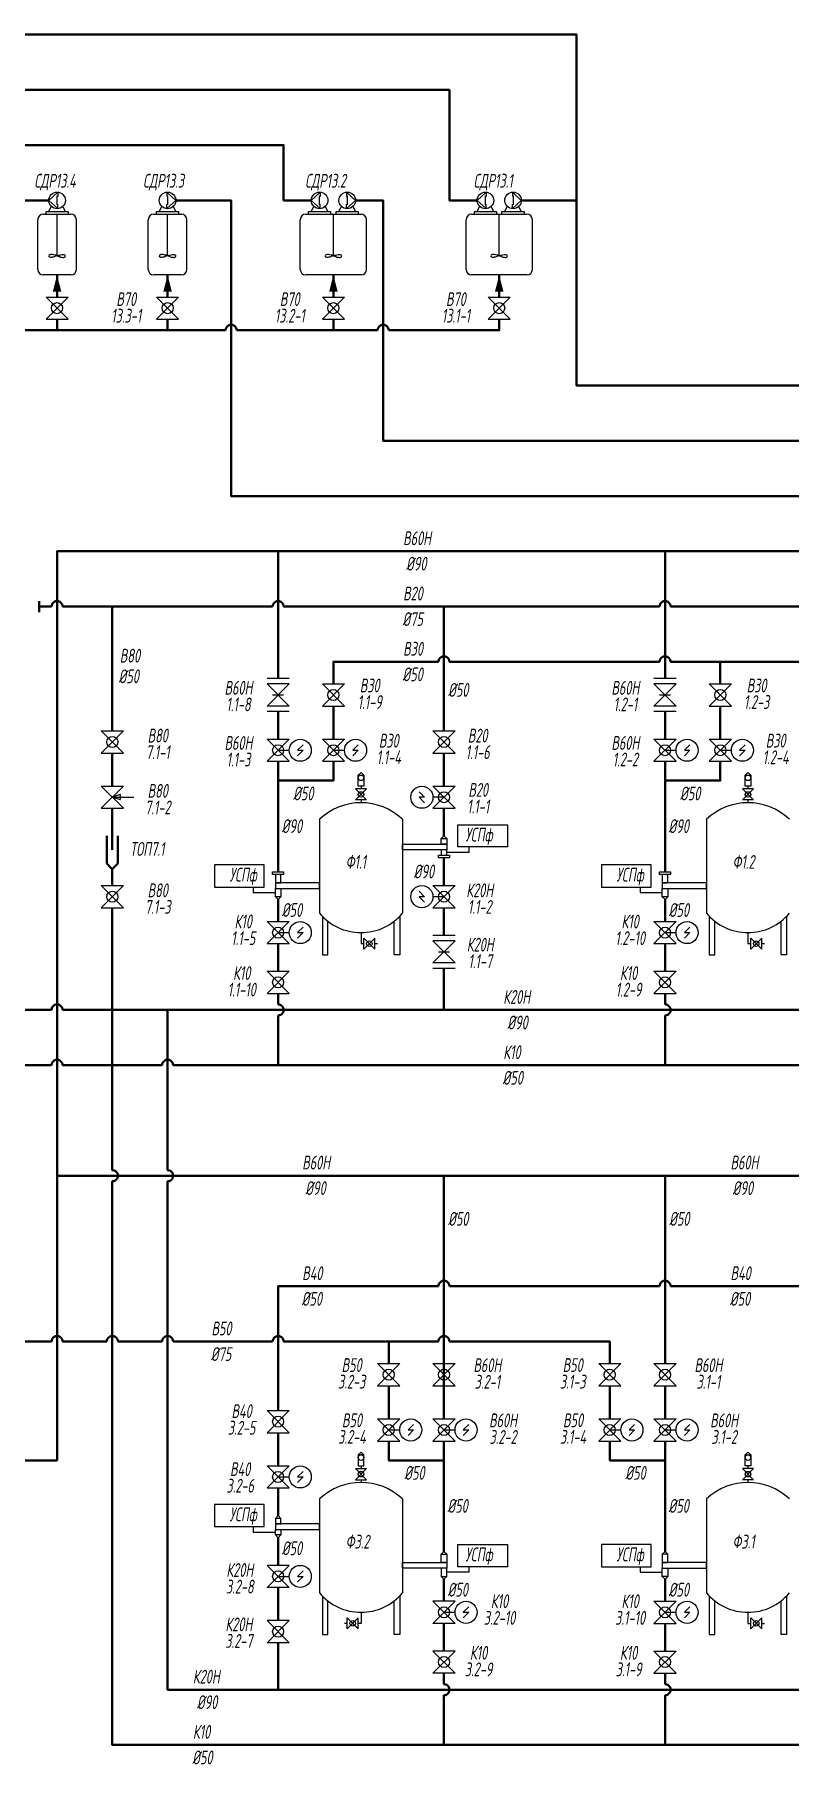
# Model space of a CAD drawing. Header units: millimetres. Extents: x 224086 to 278184, y -897 to 38307.
# Drawn here: x 245903 to 259559, y 6644 to 37946 of the extents above; entities that cross this region are included whole.
import ezdxf

# ---------------------------------------------------------------- set-up
doc = ezdxf.new("R2010")
doc.units = ezdxf.units.MM
doc.layers.add('1', color=7, linetype='Continuous')
doc.layers.add('В80', color=1, linetype='Continuous')
for name, color, linetype, lineweight, true_color in [('В20', 7, 'Continuous', 40, 0x0a7800), ('К10', 7, 'Continuous', 40, 0xffbe00), ('Р2', 7, 'Continuous', 40, 0x991b1e), ('Р3', 7, 'Continuous', 40, 0xd19cc7)]:
    doc.layers.add(name, color=color, linetype=linetype, lineweight=lineweight, true_color=true_color)
for name, color, linetype, lineweight in [('В30', 136, 'Continuous', 40), ('В40', 142, 'Continuous', 40), ('В50', 180, 'Continuous', 40), ('В60Н', 140, 'Continuous', 40), ('В70', 120, 'Continuous', 40), ('К20Н', 33, 'Continuous', 40), ('Р1', 202, 'Continuous', 40), ('Р4', 210, 'Continuous', 40)]:
    doc.layers.add(name, color=color, linetype=linetype, lineweight=lineweight)
doc.layers.add('Надписи', color=7, linetype='Continuous', true_color=0x93278f)
doc.styles.add('Eskd знаки', font='eskd.shx', dxfattribs={"width": 0.8, "oblique": 10})

msp = doc.modelspace()

# ---------------------------------------------------------------- linework, layer by layer
at = {"ltscale": 10}
for p, q in [((246159, 34946), (246320, 35096)), ((246320, 35096), (246320, 35015)), ((248459, 34946), (248298, 35096)), ((248298, 35096), (248298, 35015)), ((250909, 34946), (251070, 35096)), ((251070, 35096), (251070, 35015)), ((251709, 34946), (251548, 35096)), ((251548, 35096), (251548, 35015)), ((253909, 34946), (254070, 35096)), ((254070, 35096), (254070, 35015)), ((254709, 34946), (254548, 35096)), ((254548, 35096), (254548, 35015)), ((246159, 34946), (246320, 34797)), ((246309, 34865), (246309, 35027)), ((246320, 34797), (246320, 34877)), ((248459, 34946), (248298, 34797)), ((248298, 34797), (248298, 34878)), ((248309, 35027), (248309, 34865)), ((250909, 34946), (251070, 34797)), ((251059, 34865), (251059, 35027)), ((251070, 34797), (251070, 34877)), ((251709, 34946), (251548, 34797)), ((251548, 34797), (251548, 34878)), ((251559, 35027), (251559, 34865)), ((253909, 34946), (254070, 34797)), ((254059, 34865), (254059, 35027)), ((254070, 34797), (254070, 34877)), ((254709, 34946), (254548, 34797)), ((254548, 34797), (254548, 34878)), ((254559, 35027), (254559, 34865))]:
    msp.add_line(p, q, dxfattribs=at)
for p, q in [((246109, 34696), (246109, 34746)), ((246109, 34746), (246509, 34746)), ((246159, 34746), (246209, 34846)), ((246459, 34746), (246409, 34846)), ((246509, 34746), (246509, 34696)), ((248109, 34696), (248109, 34746)), ((248109, 34746), (248509, 34746)), ((248159, 34746), (248209, 34846)), ((248459, 34746), (248409, 34846)), ((248509, 34746), (248509, 34696)), ((250859, 34696), (250859, 34746)), ((250859, 34746), (251259, 34746)), ((250909, 34746), (250959, 34846)), ((251209, 34746), (251159, 34846)), ((251259, 34746), (251259, 34696)), ((251359, 34696), (251359, 34746)), ((251359, 34746), (251759, 34746)), ((251409, 34746), (251459, 34846)), ((251709, 34746), (251659, 34846)), ((251759, 34746), (251759, 34696)), ((253859, 34696), (253859, 34746)), ((253859, 34746), (254259, 34746)), ((253909, 34746), (253959, 34846)), ((254209, 34746), (254159, 34846)), ((254259, 34746), (254259, 34696)), ((254359, 34696), (254359, 34746)), ((254359, 34746), (254759, 34746)), ((254409, 34746), (254459, 34846)), ((254709, 34746), (254659, 34846)), ((254759, 34746), (254759, 34696)), ((245959, 33696), (245959, 34596)), ((246059, 34696), (246559, 34696)), ((246309, 33946), (246309, 34696)), ((246659, 33696), (246659, 34596)), ((247959, 33696), (247959, 34596)), ((248059, 34696), (248559, 34696)), ((248309, 33946), (248309, 34696)), ((248659, 33696), (248659, 34596)), ((250709, 33696), (250709, 34596)), ((250809, 34696), (251809, 34696)), ((251309, 33946), (251309, 34696)), ((251909, 33696), (251909, 34596)), ((253709, 33696), (253709, 34596)), ((253809, 34696), (254809, 34696)), ((254309, 33946), (254309, 34696)), ((254909, 33696), (254909, 34596)), ((246559, 33596), (246059, 33596)), ((248559, 33596), (248059, 33596)), ((251809, 33596), (250809, 33596)), ((254809, 33596), (253809, 33596)), ((246109, 33196), (246509, 33196)), ((246509, 33196), (246109, 32796)), ((246109, 33196), (246509, 32796)), ((248109, 33196), (248509, 33196)), ((248509, 33196), (248109, 32796)), ((248109, 33196), (248509, 32796)), ((251109, 33196), (251509, 33196)), ((251509, 33196), (251109, 32796)), ((251109, 33196), (251509, 32796)), ((254109, 33196), (254509, 33196)), ((254509, 33196), (254109, 32796)), ((254109, 33196), (254509, 32796)), ((246109, 32796), (246509, 32796)), ((248109, 32796), (248509, 32796)), ((251109, 32796), (251509, 32796)), ((254109, 32796), (254509, 32796)), ((250509, 26296), (250109, 26296)), ((257509, 26296), (257109, 26296)), ((250509, 26196), (250109, 26196)), ((250109, 26196), (250509, 25796)), ((250509, 26196), (250109, 25796)), ((250209, 25996), (250409, 25996)), ((251109, 26196), (251509, 26196)), ((251509, 26196), (251109, 25796)), ((251109, 26196), (251509, 25796)), ((257509, 26196), (257109, 26196)), ((257109, 26196), (257509, 25796)), ((257509, 26196), (257109, 25796)), ((257209, 25996), (257409, 25996)), ((258109, 26196), (258509, 26196)), ((258509, 26196), (258109, 25796)), ((258109, 26196), (258509, 25796)), ((250509, 25796), (250109, 25796)), ((250509, 25696), (250109, 25696)), ((251109, 25796), (251509, 25796)), ((257509, 25796), (257109, 25796)), ((257509, 25696), (257109, 25696)), ((258109, 25796), (258509, 25796)), ((247109, 25346), (247509, 25346)), ((247509, 25346), (247109, 24946)), ((247109, 25346), (247509, 24946)), ((250109, 25196), (250509, 25196)), ((250509, 25196), (250109, 24796)), ((250109, 25196), (250509, 24796)), ((250759, 25096), (250659, 24996)), ((251109, 25196), (251509, 25196)), ((251509, 25196), (251109, 24796)), ((251109, 25196), (251509, 24796)), ((251759, 25096), (251659, 24996)), ((253109, 25346), (253509, 25346)), ((253509, 25346), (253109, 24946)), ((253109, 25346), (253509, 24946)), ((257109, 25196), (257509, 25196)), ((257509, 25196), (257109, 24796)), ((257109, 25196), (257509, 24796)), ((257759, 25096), (257659, 24996)), ((258109, 25196), (258509, 25196)), ((258509, 25196), (258109, 24796)), ((258109, 25196), (258509, 24796)), ((258759, 25096), (258659, 24996)), ((247109, 24946), (247509, 24946)), ((250109, 24796), (250509, 24796)), ((250309, 24996), (250509, 24996)), ((250659, 24996), (250759, 24996)), ((250759, 24996), (250659, 24896)), ((251109, 24796), (251509, 24796)), ((251309, 24996), (251509, 24996)), ((251659, 24996), (251759, 24996)), ((251759, 24996), (251659, 24896)), ((253109, 24946), (253509, 24946)), ((257109, 24796), (257509, 24796)), ((257309, 24996), (257509, 24996)), ((257659, 24996), (257759, 24996)), ((257759, 24996), (257659, 24896)), ((258109, 24796), (258509, 24796)), ((258309, 24996), (258509, 24996)), ((258659, 24996), (258759, 24996)), ((258759, 24996), (258659, 24896)), ((251759, 24546), (251809, 24596)), ((251809, 24596), (251859, 24546)), ((258759, 24546), (258809, 24596)), ((258809, 24596), (258859, 24546)), ((247109, 24346), (247509, 24346)), ((247509, 24346), (247109, 23946)), ((247109, 24346), (247509, 23946)), ((247449, 24196), (247309, 24146)), ((247309, 24146), (247449, 24106)), ((247309, 24146), (247701, 24146)), ((247449, 24196), (247449, 24106)), ((251909, 24296), (251709, 24296)), ((251709, 24296), (251909, 24096)), ((251909, 24296), (251709, 24096)), ((251809, 24346), (251809, 24296)), ((252859, 24246), (252959, 24146)), ((252959, 24146), (252859, 24146)), ((252859, 24146), (252959, 24046)), ((253109, 24346), (253509, 24346)), ((253509, 24346), (253109, 23946)), ((253109, 24346), (253509, 23946)), ((253309, 24146), (253109, 24146)), ((258909, 24296), (258709, 24296)), ((258709, 24296), (258909, 24096)), ((258909, 24296), (258709, 24096)), ((258809, 24346), (258809, 24296)), ((247109, 23946), (247509, 23946)), ((251909, 24096), (251709, 24096)), ((251809, 24096), (251809, 24046)), ((253109, 23946), (253509, 23946)), ((258909, 24096), (258709, 24096)), ((258809, 24096), (258809, 24046)), ((253309, 23446), (253259, 23396)), ((253359, 23396), (253309, 23446)), ((253759, 23246), (253759, 23146)), ((253759, 23146), (253359, 23146)), ((247109, 22546), (247509, 22546)), ((247509, 22546), (247109, 22146)), ((247109, 22546), (247509, 22146)), ((253109, 22546), (253509, 22546)), ((253509, 22546), (253109, 22146)), ((253109, 22546), (253509, 22146)), ((249859, 22521), (249859, 22421)), ((249859, 22421), (250259, 22421)), ((250309, 22296), (250259, 22346)), ((250359, 22346), (250309, 22296)), ((252859, 22446), (252959, 22346)), ((252959, 22346), (252859, 22346)), ((252859, 22346), (252959, 22246)), ((253309, 22346), (253109, 22346)), ((256859, 22521), (256859, 22421)), ((256859, 22421), (257259, 22421)), ((257309, 22296), (257259, 22346)), ((257359, 22346), (257309, 22296)), ((247109, 22146), (247509, 22146)), ((253109, 22146), (253509, 22146)), ((250109, 21896), (250509, 21896)), ((250509, 21896), (250109, 21496)), ((250109, 21896), (250509, 21496)), ((250309, 21696), (250509, 21696)), ((250759, 21796), (250659, 21696)), ((250659, 21696), (250759, 21696)), ((250759, 21696), (250659, 21596)), ((251809, 21696), (251809, 21496)), ((253509, 21646), (253109, 21646)), ((257109, 21896), (257509, 21896)), ((257509, 21896), (257109, 21496)), ((257109, 21896), (257509, 21496)), ((257309, 21696), (257509, 21696)), ((257759, 21796), (257659, 21696)), ((257659, 21696), (257759, 21696)), ((257759, 21696), (257659, 21596)), ((258809, 21696), (258809, 21496)), ((250109, 21496), (250509, 21496)), ((251809, 21496), (251859, 21496)), ((251859, 21396), (251859, 21596)), ((252059, 21596), (251859, 21396)), ((252059, 21396), (251859, 21596)), ((252059, 21396), (252059, 21596)), ((252059, 21496), (252109, 21496)), ((253509, 21546), (253109, 21546)), ((253109, 21546), (253509, 21146)), ((253509, 21546), (253109, 21146)), ((253209, 21346), (253409, 21346)), ((257109, 21496), (257509, 21496)), ((258809, 21496), (258859, 21496)), ((258859, 21396), (258859, 21596)), ((259059, 21596), (258859, 21396)), ((259059, 21396), (258859, 21596)), ((259059, 21396), (259059, 21596)), ((259059, 21496), (259109, 21496)), ((250109, 20996), (250509, 20996)), ((250509, 20596), (250109, 20996)), ((250109, 20596), (250509, 20996)), ((253509, 21146), (253109, 21146)), ((253509, 21046), (253109, 21046)), ((257109, 20996), (257509, 20996)), ((257509, 20596), (257109, 20996)), ((257109, 20596), (257509, 20996)), ((250109, 20596), (250509, 20596)), ((257109, 20596), (257509, 20596)), ((252109, 13896), (252509, 13896)), ((252509, 13896), (252109, 13496)), ((252109, 13896), (252509, 13496)), ((253109, 13896), (253509, 13896)), ((253509, 13896), (253109, 13496)), ((253109, 13896), (253509, 13496)), ((256109, 13896), (256509, 13896)), ((256509, 13896), (256109, 13496)), ((256109, 13896), (256509, 13496)), ((257109, 13896), (257509, 13896)), ((257509, 13896), (257109, 13496)), ((257109, 13896), (257509, 13496)), ((252109, 13496), (252509, 13496)), ((253109, 13496), (253509, 13496)), ((256109, 13496), (256509, 13496)), ((257109, 13496), (257509, 13496)), ((250109, 13046), (250509, 13046)), ((250509, 13046), (250109, 12646)), ((250109, 13046), (250509, 12646)), ((252109, 12896), (252509, 12896)), ((252509, 12896), (252109, 12496)), ((252109, 12896), (252509, 12496)), ((253109, 12896), (253509, 12896)), ((253509, 12896), (253109, 12496)), ((253109, 12896), (253509, 12496)), ((256109, 12896), (256509, 12896)), ((256509, 12896), (256109, 12496)), ((256109, 12896), (256509, 12496)), ((257109, 12896), (257509, 12896)), ((257509, 12896), (257109, 12496)), ((257109, 12896), (257509, 12496)), ((250109, 12646), (250509, 12646)), ((252309, 12696), (252509, 12696)), ((252759, 12796), (252659, 12696)), ((252659, 12696), (252759, 12696)), ((252759, 12696), (252659, 12596)), ((253309, 12696), (253509, 12696)), ((253759, 12796), (253659, 12696)), ((253659, 12696), (253759, 12696)), ((253759, 12696), (253659, 12596)), ((256309, 12696), (256509, 12696)), ((256759, 12796), (256659, 12696)), ((256659, 12696), (256759, 12696)), ((256759, 12696), (256659, 12596)), ((257309, 12696), (257509, 12696)), ((257759, 12796), (257659, 12696)), ((257659, 12696), (257759, 12696)), ((257759, 12696), (257659, 12596)), ((251809, 12296), (251759, 12246)), ((251859, 12246), (251809, 12296)), ((252109, 12496), (252509, 12496)), ((253109, 12496), (253509, 12496)), ((256109, 12496), (256509, 12496)), ((257109, 12496), (257509, 12496)), ((258759, 12246), (258809, 12296)), ((258809, 12296), (258859, 12246)), ((250109, 12046), (250509, 12046)), ((250509, 12046), (250109, 11646)), ((250109, 12046), (250509, 11646)), ((250759, 11946), (250659, 11846)), ((251709, 11996), (251909, 11996)), ((251909, 11996), (251709, 11796)), ((251709, 11996), (251909, 11796)), ((251809, 12046), (251809, 11996)), ((258909, 11996), (258709, 11996)), ((258709, 11996), (258909, 11796)), ((258909, 11996), (258709, 11796)), ((258809, 12046), (258809, 11996)), ((250109, 11646), (250509, 11646)), ((250309, 11846), (250509, 11846)), ((250659, 11846), (250759, 11846)), ((250759, 11846), (250659, 11746)), ((251709, 11796), (251909, 11796)), ((251809, 11796), (251809, 11746)), ((258909, 11796), (258709, 11796)), ((258809, 11796), (258809, 11746)), ((250259, 11096), (250309, 11146)), ((250309, 11146), (250359, 11096)), ((249859, 10946), (249859, 10846)), ((249859, 10846), (250259, 10846)), ((250259, 10796), (250309, 10746)), ((250309, 10746), (250359, 10796)), ((253259, 10446), (253309, 10496)), ((253309, 10496), (253359, 10446)), ((257309, 10496), (257259, 10446)), ((257359, 10446), (257309, 10496)), ((250509, 10246), (250109, 10246)), ((250109, 10246), (250509, 9846)), ((250509, 10246), (250109, 9846)), ((250309, 10046), (250509, 10046)), ((250759, 10146), (250659, 10046)), ((250659, 10046), (250759, 10046)), ((250759, 10046), (250659, 9946)), ((253259, 10046), (253309, 9996)), ((253309, 9996), (253359, 10046)), ((253759, 10121), (253359, 10121)), ((253759, 10221), (253759, 10121)), ((256859, 10221), (256859, 10121)), ((256859, 10121), (257259, 10121)), ((257309, 9996), (257259, 10046)), ((257359, 10046), (257309, 9996)), ((250509, 9846), (250109, 9846)), ((251809, 9396), (251809, 9196)), ((253509, 9596), (253109, 9596)), ((253109, 9596), (253509, 9196)), ((253509, 9596), (253109, 9196)), ((253309, 9396), (253509, 9396)), ((253759, 9496), (253659, 9396)), ((253659, 9396), (253759, 9396)), ((253759, 9396), (253659, 9296)), ((257109, 9596), (257509, 9596)), ((257509, 9596), (257109, 9196)), ((257109, 9596), (257509, 9196)), ((257309, 9396), (257509, 9396)), ((257759, 9496), (257659, 9396)), ((257659, 9396), (257759, 9396)), ((257759, 9396), (257659, 9296)), ((258809, 9396), (258809, 9196)), ((250509, 9246), (250109, 9246)), ((250109, 8846), (250509, 9246)), ((250509, 8846), (250109, 9246)), ((251559, 9196), (251509, 9196)), ((251559, 9096), (251559, 9296)), ((251559, 9296), (251759, 9096)), ((251559, 9096), (251759, 9296)), ((251759, 9096), (251759, 9296)), ((251809, 9196), (251759, 9196)), ((253509, 9196), (253109, 9196)), ((257109, 9196), (257509, 9196)), ((258809, 9196), (258859, 9196)), ((258859, 9096), (258859, 9296)), ((259059, 9296), (258859, 9096)), ((259059, 9096), (258859, 9296)), ((259059, 9096), (259059, 9296)), ((259059, 9196), (259109, 9196)), ((250509, 8846), (250109, 8846)), ((253509, 8696), (253109, 8696)), ((253109, 8296), (253509, 8696)), ((253509, 8296), (253109, 8696)), ((257109, 8696), (257509, 8696)), ((257509, 8296), (257109, 8696)), ((257109, 8296), (257509, 8696)), ((253509, 8296), (253109, 8296)), ((257109, 8296), (257509, 8296))]:
    msp.add_line(p, q)
for points in [[(251759, 24546), (251859, 24546), (251859, 24346), (251759, 24346)], [(258759, 24546), (258859, 24546), (258859, 24346), (258759, 24346)], [(254459, 23246), (253559, 23246), (253559, 23646), (254459, 23646)], [(249159, 22521), (250059, 22521), (250059, 22921), (249159, 22921)], [(256159, 22521), (257059, 22521), (257059, 22921), (256159, 22921)], [(251859, 12246), (251759, 12246), (251759, 12046), (251859, 12046)], [(258759, 12246), (258859, 12246), (258859, 12046), (258759, 12046)], [(249159, 10946), (250059, 10946), (250059, 11346), (249159, 11346)], [(254459, 10221), (253559, 10221), (253559, 10621), (254459, 10621)], [(256159, 10221), (257059, 10221), (257059, 10621), (256159, 10621)]]:
    msp.add_lwpolyline(points, close=True)
for centre, radius in [((246309, 34946), 150), ((248309, 34946), 150), ((251059, 34946), 150), ((251559, 34946), 150), ((254059, 34946), 150), ((254559, 34946), 150), ((246309, 32996), 100), ((248309, 32996), 100), ((251309, 32996), 100), ((254309, 32996), 100), ((251309, 25996), 100), ((258309, 25996), 100), ((247309, 25146), 100), ((250309, 24996), 100), ((250709, 24996), 200), ((251309, 24996), 100), ((251709, 24996), 200), ((253309, 25146), 100), ((257309, 24996), 100), ((257709, 24996), 200), ((258309, 24996), 100), ((258709, 24996), 200), ((251809, 24496), 50), ((258809, 24496), 50), ((251809, 24196), 50), ((252909, 24146), 200), ((253309, 24146), 100), ((258809, 24196), 50), ((252909, 22346), 200), ((247309, 22346), 100), ((253309, 22346), 100), ((250309, 21696), 100), ((250709, 21696), 200), ((257309, 21696), 100), ((257709, 21696), 200), ((251959, 21496), 50), ((258959, 21496), 50), ((250309, 20796), 100), ((257309, 20796), 100), ((252309, 13696), 100), ((253309, 13696), 100), ((256309, 13696), 100), ((257309, 13696), 100), ((250309, 12846), 100), ((252709, 12696), 200), ((253709, 12696), 200), ((256709, 12696), 200), ((257709, 12696), 200), ((252309, 12696), 100), ((253309, 12696), 100), ((256309, 12696), 100), ((257309, 12696), 100), ((251809, 12196), 50), ((258809, 12196), 50), ((250309, 11846), 100), ((250709, 11846), 200), ((251809, 11896), 50), ((258809, 11896), 50), ((250309, 10046), 100), ((250709, 10046), 200), ((253309, 9396), 100), ((253709, 9396), 200), ((257309, 9396), 100), ((257709, 9396), 200), ((250309, 9046), 100), ((251659, 9196), 50), ((258959, 9196), 50), ((253309, 8496), 100), ((257309, 8496), 100)]:
    msp.add_circle(centre, radius)
for centre, start, end in [((246059, 34596), 90, 180), ((246559, 34596), 0, 90), ((248059, 34596), 90, 180), ((248559, 34596), 0, 90), ((250809, 34596), 90, 180), ((251809, 34596), 0, 90), ((253809, 34596), 90, 180), ((254809, 34596), 0, 90), ((246059, 33696), 180, 270), ((246559, 33696), 270, 0), ((248059, 33696), 180, 270), ((248559, 33696), 270, 0), ((250809, 33696), 180, 270), ((251809, 33696), 270, 0), ((253809, 33696), 180, 270), ((254809, 33696), 270, 0)]:
    msp.add_arc(centre, 100, start, end)
at = {"ltscale": 50}
for centre, start, end in [((246179, 33941), 144.6538, 215.3462), ((246440, 33941), 324.6538, 35.3462), ((248179, 33941), 144.6538, 215.3462), ((248440, 33941), 324.6538, 35.3462), ((251179, 33941), 144.6538, 215.3462), ((251440, 33941), 324.6538, 35.3462), ((254179, 33941), 144.6538, 215.3462), ((254440, 33941), 324.6538, 35.3462)]:
    msp.add_arc(centre, 19, start, end, dxfattribs=at)
for points in [[(246309, 33946), (246220, 33966), (246165, 33955), (246163, 33952)], [(246309, 33946), (246220, 33916), (246165, 33927), (246163, 33930)], [(246309, 33946), (246398, 33966), (246453, 33955), (246455, 33952)], [(246309, 33946), (246398, 33916), (246453, 33927), (246455, 33930)], [(248309, 33946), (248220, 33966), (248165, 33955), (248163, 33952)], [(248309, 33946), (248220, 33916), (248165, 33927), (248163, 33930)], [(248309, 33946), (248398, 33966), (248453, 33955), (248455, 33952)], [(248309, 33946), (248398, 33916), (248453, 33927), (248455, 33930)], [(251309, 33946), (251220, 33966), (251165, 33955), (251163, 33952)], [(251309, 33946), (251220, 33916), (251165, 33927), (251163, 33930)], [(251309, 33946), (251398, 33966), (251453, 33955), (251455, 33952)], [(251309, 33946), (251398, 33916), (251453, 33927), (251455, 33930)], [(254309, 33946), (254220, 33966), (254165, 33955), (254163, 33952)], [(254309, 33946), (254220, 33916), (254165, 33927), (254163, 33930)], [(254309, 33946), (254398, 33966), (254453, 33955), (254455, 33952)], [(254309, 33946), (254398, 33916), (254453, 33927), (254455, 33930)]]:
    msp.add_spline(points, degree=3, dxfattribs=at)
at = {"layer": '1'}
for p, q in [((251059, 23748), (251059, 22046)), ((252559, 23748), (252559, 22046)), ((258059, 23748), (258059, 22046)), ((251109, 21996), (251109, 21296)), ((252509, 21992), (252509, 21296)), ((258109, 21996), (258109, 21296)), ((259509, 21992), (259509, 21296)), ((251209, 21296), (251209, 21896)), ((252409, 21296), (252409, 21896)), ((258209, 21296), (258209, 21896)), ((259409, 21296), (259409, 21896)), ((251109, 21296), (251209, 21296)), ((252509, 21296), (252409, 21296)), ((258109, 21296), (258209, 21296)), ((259509, 21296), (259409, 21296)), ((251059, 11448), (251059, 9746)), ((252559, 11448), (252559, 9746)), ((258059, 11448), (258059, 9746)), ((251109, 9692), (251109, 8996)), ((251209, 8996), (251209, 9596)), ((252409, 8996), (252409, 9596)), ((252509, 9696), (252509, 8996)), ((258109, 9696), (258109, 8996)), ((258209, 8996), (258209, 9596)), ((259409, 8996), (259409, 9596)), ((259509, 9692), (259509, 8996)), ((251109, 8996), (251209, 8996)), ((252509, 8996), (252409, 8996)), ((258109, 8996), (258209, 8996)), ((259509, 8996), (259409, 8996))]:
    msp.add_line(p, q, dxfattribs=at)
for points in [[(253359, 23196), (252559, 23196), (252559, 23296), (253359, 23296)], [(253359, 23296), (253259, 23296), (253259, 23396), (253359, 23396)], [(253359, 23196), (253259, 23196), (253259, 23096), (253359, 23096)], [(253209, 23096), (253409, 23096), (253409, 23046), (253209, 23046)], [(250409, 22746), (250209, 22746), (250209, 22796), (250409, 22796)], [(250259, 22596), (250359, 22596), (250359, 22746), (250259, 22746)], [(250259, 22496), (251059, 22496), (251059, 22596), (250259, 22596)], [(257409, 22746), (257209, 22746), (257209, 22796), (257409, 22796)], [(257259, 22596), (257359, 22596), (257359, 22746), (257259, 22746)], [(257259, 22496), (258059, 22496), (258059, 22596), (257259, 22596)], [(250259, 22496), (250359, 22496), (250359, 22346), (250259, 22346)], [(257259, 22496), (257359, 22496), (257359, 22346), (257259, 22346)], [(250259, 10996), (250359, 10996), (250359, 11096), (250259, 11096)], [(250259, 10896), (251059, 10896), (251059, 10996), (250259, 10996)], [(250259, 10896), (250359, 10896), (250359, 10796), (250259, 10796)], [(253359, 10296), (253259, 10296), (253259, 10446), (253359, 10446)], [(257259, 10296), (257359, 10296), (257359, 10446), (257259, 10446)], [(253359, 10196), (252559, 10196), (252559, 10296), (253359, 10296)], [(253359, 10196), (253259, 10196), (253259, 10046), (253359, 10046)], [(257259, 10196), (258059, 10196), (258059, 10296), (257259, 10296)], [(257259, 10196), (257359, 10196), (257359, 10046), (257259, 10046)]]:
    msp.add_lwpolyline(points, close=True, dxfattribs=at)
for centre, radius, start, end in [((251809, 22954), 1092, 46.6141, 133.3859), ((258809, 22954), 1092, 46.6141, 133.3859), ((251809, 22675), 979, 219.9662, 320.0338), ((258809, 22675), 979, 219.9662, 320.0338), ((251809, 10654), 1092, 46.6141, 133.3859), ((258809, 10654), 1092, 46.6141, 133.3859), ((251809, 10375), 979, 219.9662, 320.0338), ((258809, 10375), 979, 219.9662, 320.0338)]:
    msp.add_arc(centre, radius, start, end, dxfattribs=at)
at = {"layer": 'В20'}
for p, q in [((245985, 27696), (245985, 27496)), ((253309, 24346), (253309, 24946))]:
    msp.add_line(p, q, dxfattribs=at)
for points in [[(245985, 27596), (246209, 27596)], [(250209, 27596), (246409, 27596)], [(253309, 27596), (250409, 27596)], [(253309, 25346), (253309, 27596), (257209, 27596)], [(257409, 27596), (264209, 27596)], [(253309, 23446), (253309, 23946)]]:
    msp.add_lwpolyline(points, dxfattribs=at)
for centre in [(246309, 27596), (250309, 27596), (257309, 27596)]:
    msp.add_arc(centre, 100, 359.7459, 180.2541, dxfattribs=at)
at = {"layer": 'В30'}
for points in [[(251309, 26196), (251309, 26596), (253209, 26596)], [(253409, 26596), (257209, 26596)], [(257409, 26596), (260209, 26596)], [(258309, 26196), (258309, 26596)], [(251309, 25196), (251309, 25796)], [(258309, 25196), (258309, 25796)], [(250309, 24446), (251309, 24446), (251309, 24796)], [(257309, 24446), (258309, 24446), (258309, 24796)]]:
    msp.add_lwpolyline(points, dxfattribs=at)
for centre in [(253309, 26596), (257309, 26596)]:
    msp.add_arc(centre, 100, 359.7459, 180.2541, dxfattribs=at)
at = {"layer": 'В40'}
for points in [[(250309, 13046), (250309, 15296), (253209, 15296)], [(253409, 15296), (257209, 15296)], [(257409, 15296), (263434, 15296)], [(250309, 12046), (250309, 12646)], [(250309, 11146), (250309, 11646)]]:
    msp.add_lwpolyline(points, dxfattribs=at)
for centre in [(253309, 15296), (257309, 15296)]:
    msp.add_arc(centre, 100, 359.7459, 180.2541, dxfattribs=at)
at = {"layer": 'В50'}
msp.add_line((241833, 14296), (246209, 14296), dxfattribs=at)
for points in [[(247209, 14296), (246409, 14296)], [(248209, 14296), (247409, 14296)], [(250209, 14296), (248409, 14296)], [(253209, 14296), (250409, 14296)], [(252309, 13896), (252309, 14296)], [(256309, 13896), (256309, 14296), (253409, 14296)], [(252309, 12896), (252309, 13496)], [(256309, 12896), (256309, 13496)], [(253309, 12146), (252309, 12146), (252309, 12496)], [(257309, 12146), (256309, 12146), (256309, 12496)]]:
    msp.add_lwpolyline(points, dxfattribs=at)
for centre in [(246309, 14296), (247309, 14296), (248309, 14296), (250309, 14296), (253309, 14296)]:
    msp.add_arc(centre, 100, 359.7459, 180.2541, dxfattribs=at)
at = {"layer": 'В60Н'}
msp.add_line((246309, 12146), (243609, 12146), dxfattribs=at)
for points in [[(274184, 26296), (274184, 28596), (246309, 28596), (246309, 16296)], [(250309, 26296), (250309, 28596)], [(257309, 26296), (257309, 28596)], [(250309, 25196), (250309, 25696)], [(257309, 25196), (257309, 25696)], [(250309, 22796), (250309, 24796)], [(257309, 22796), (257309, 24796)], [(246309, 12146), (246309, 17296), (271434, 17296), (271434, 13996)], [(253309, 12896), (253309, 17296)], [(257309, 13896), (257309, 17296)], [(257309, 12896), (257309, 13496)], [(253309, 10496), (253309, 12496)], [(257309, 10496), (257309, 12496)]]:
    msp.add_lwpolyline(points, dxfattribs=at)
at = {"layer": 'В70'}
for points in [[(246309, 33296, 154, 0, 0), (246309, 33596, 0, 0, 0)], [(248309, 33296, 154, 0, 0), (248309, 33596, 0, 0, 0)], [(251309, 33296, 154, 0, 0), (251309, 33596, 0, 0, 0)], [(254309, 33296, 154, 0, 0), (254309, 33596, 0, 0, 0)]]:
    msp.add_lwpolyline(points, format="xyseb", dxfattribs=at)
for points in [[(246309, 33596), (246309, 33196)], [(248309, 33596), (248309, 33196)], [(251309, 33596), (251309, 33196)], [(254309, 33596), (254309, 33196)], [(249359, 32596), (244759, 32596)], [(246309, 32796), (246309, 32596)], [(248309, 32796), (248309, 32596)], [(252109, 32596), (249559, 32596)], [(251309, 32796), (251309, 32596)], [(254309, 32796), (254309, 32596), (252309, 32596)]]:
    msp.add_lwpolyline(points, dxfattribs=at)
for centre in [(249459, 32596), (252209, 32596)]:
    msp.add_arc(centre, 100, 359.7459, 180.2541, dxfattribs=at)
at = {"layer": 'В80', "lineweight": 40}
for p, q in [((247309, 23946), (247309, 23196)), ((247209, 23446), (247209, 22946)), ((247409, 23446), (247409, 22946)), ((247209, 22946), (247309, 22846)), ((247409, 22946), (247309, 22846)), ((247309, 22846), (247309, 22546))]:
    msp.add_line(p, q, dxfattribs=at)
for points in [[(247309, 27596), (247309, 25346)], [(247309, 24946), (247309, 24346)], [(247309, 22146), (247309, 19296)]]:
    msp.add_lwpolyline(points, dxfattribs=at)
at = {"layer": 'К10'}
for points in [[(250309, 22296), (250309, 21896)], [(257309, 22296), (257309, 21896)], [(250309, 21496), (250309, 20996)], [(257309, 21496), (257309, 20996)], [(274184, 20596), (274184, 19296), (248409, 19296)], [(250309, 20596), (250309, 20396)], [(257309, 20596), (257309, 20396)], [(250309, 20196), (250309, 19296)], [(257309, 20196), (257309, 19296)], [(246209, 19296), (236857, 19296)], [(248209, 19296), (246409, 19296)], [(247309, 17396), (247309, 19296)], [(271434, 6996), (247309, 6996), (247309, 17196)], [(253309, 9996), (253309, 9596)], [(257309, 9996), (257309, 9596)], [(253309, 9196), (253309, 8696)], [(257309, 9196), (257309, 8696)], [(253309, 8296), (253309, 8096)], [(257309, 8296), (257309, 8096)], [(253309, 7896), (253309, 6996)], [(257309, 7896), (257309, 6996)]]:
    msp.add_lwpolyline(points, dxfattribs=at)
for centre, start, end in [((250309, 20296), 269.7459, 90.2541), ((257309, 20296), 269.7459, 90.2541), ((246309, 19296), 359.7459, 180.2541), ((248309, 19296), 359.7459, 180.2541), ((247309, 17296), 269.7459, 90.2541), ((253309, 7996), 269.7459, 90.2541), ((257309, 7996), 269.7459, 90.2541)]:
    msp.add_arc(centre, 100, start, end, dxfattribs=at)
at = {"layer": 'К20Н'}
msp.add_line((253309, 22146), (253309, 21646), dxfattribs=at)
for points in [[(253309, 23046), (253309, 22546)], [(271434, 21046), (271434, 20296), (246409, 20296)], [(253309, 21046), (253309, 20296)], [(246209, 20296), (236857, 20296)], [(248309, 17396), (248309, 20296)], [(274184, 8746), (274184, 7996), (248309, 7996), (248309, 17196)], [(250309, 10746), (250309, 10246)], [(250309, 9846), (250309, 9246)], [(250309, 8846), (250309, 7996)]]:
    msp.add_lwpolyline(points, dxfattribs=at)
for centre, start, end in [((246309, 20296), 359.7459, 180.2541), ((248309, 17296), 269.7459, 90.2541)]:
    msp.add_arc(centre, 100, start, end, dxfattribs=at)
at = {"layer": 'Р1'}
for points in [[(255709, 34946), (255709, 37946), (236507, 37946), (236507, 28596)], [(253909, 34946), (253409, 34946), (253409, 36946), (236757, 36946), (236757, 28696)], [(254709, 34946), (255709, 34946)], [(255709, 34946), (255709, 31596), (269959, 31596), (269959, 28696)]]:
    msp.add_lwpolyline(points, dxfattribs=at)
at = {"layer": 'Р2'}
msp.add_lwpolyline([(246159, 34946), (244659, 34946), (244659, 27596)], dxfattribs=at)
at = {"layer": 'Р3'}
for points in [[(250909, 34946), (250409, 34946), (250409, 35946), (237007, 35946), (237007, 28596)], [(251709, 34946), (252209, 34946), (252209, 30596), (269709, 30596), (269709, 28696)]]:
    msp.add_lwpolyline(points, dxfattribs=at)
at = {"layer": 'Р4'}
msp.add_lwpolyline([(248459, 34946), (249459, 34946), (249459, 29596), (269459, 29596), (269459, 28696)], dxfattribs=at)

# ---------------------------------------------------------------- texts
at = {"color": 3, "ltscale": 15, "char_height": 250, "width": 850, "attachment_point": 1, "style": 'Eskd знаки'}
for s, insert in [('СДР13.4', (245899, 35426)), ('СДР13.3', (247866, 35426)), ('СДР13.2', (250799, 35426)), ('СДР13.1', (253846, 35426))]:
    msp.add_mtext(s, dxfattribs=dict(at, insert=insert))
at = {"ltscale": 15, "char_height": 250, "width": 850, "attachment_point": 1, "style": 'Eskd знаки'}
for s, insert in [('Ф1.1', (251531, 23100)), ('Ф1.2', (258531, 23100)), ('Ф3.2', (251531, 10800)), ('Ф3.1', (258531, 10800))]:
    msp.add_mtext(s, dxfattribs=dict(at, insert=insert))
at = {"layer": '1', "char_height": 250, "style": 'Eskd знаки'}
for insert, attachment_point in [((253697, 23594), 1), ((249922, 22869), 3), ((256922, 22869), 3), ((249922, 11294), 3), ((253697, 10569), 1), ((256922, 10569), 3)]:
    msp.add_mtext_dynamic_manual_height_columns('УСПф', width=2263.46, gutter_width=22.5, heights=[0], dxfattribs=dict(at, insert=insert, attachment_point=attachment_point))
at = {"layer": 'Надписи', "color": 3, "ltscale": 15, "char_height": 250, "width": 850, "line_spacing_factor": 0.72, "style": 'Eskd знаки'}
for s, insert, attachment_point in [('\\pxqc;В70^J13.3-1', (247135, 33284), 1), ('\\pxqc;В70^J13.2-1', (250094, 33284), 1), ('\\pxqc;В70^J13.1-1', (253100, 33284), 1), ('В60Н^J1.2-1', (256591, 25976), 5), ('В30^J1.2-3', (258966, 26018), 5), ('В60Н^J1.2-2', (256591, 24978), 5), ('В30^J1.2-4', (259311, 25019), 5), ('К10^J1.2-10', (256677, 21746), 5), ('К10^J1.2-9', (256650, 20814), 5), ('В50^J3.2-3', (251639, 13720), 5), ('В60Н^J3.2-1', (254094, 13718), 5), ('В50^J3.1-3', (255639, 13720), 5), ('В60Н^J3.1-1', (258094, 13718), 5), ('\\pxqc;В40^J3.2-5', (249648, 12886), 5), ('В50^J3.2-4', (251645, 12721), 5), ('В60Н^J3.2-2', (254378, 12719), 5), ('В50^J3.1-4', (255645, 12721), 5), ('В60Н^J3.1-2', (258378, 12719), 5), ('В40^J3.2-6', (249622, 11837), 5), ('К20Н^J3.2-8', (249615, 10011), 5), ('К10^J3.2-10', (254314, 9446), 5), ('К10^J3.1-10', (256677, 9446), 5), ('К20Н^J3.2-7', (249598, 9028), 5), ('К10^J3.2-9', (253935, 8514), 5), ('К10^J3.1-9', (256650, 8514), 5)]:
    msp.add_mtext(s, dxfattribs=dict(at, insert=insert, attachment_point=attachment_point))
at = {"layer": 'Надписи', "ltscale": 15, "char_height": 250, "width": 850, "attachment_point": 1, "style": 'Eskd знаки'}
for s, insert in [('В60Н', (252571, 28957)), ('%%C90', (252625, 28497)), ('В20', (252571, 27957)), ('%%C75', (252560, 27494)), ('В30', (252571, 26957)), ('В80', (247444, 26832)), ('%%C50', (247423, 26458)), ('%%C50', (252560, 26494)), ('%%C50', (253385, 26213)), ('%%C50', (250582, 24339)), ('%%C50', (257582, 24339)), ('%%C90', (250373, 23747)), ('%%C90', (257373, 23747)), ('%%C90', (252762, 22927)), ('%%C50', (250376, 22230)), ('%%C50', (257376, 22230)), ('К20Н', (254382, 20657)), ('%%C90', (254457, 20194)), ('К10', (254382, 19657)), ('%%C50', (254371, 19194)), ('В60Н', (250745, 17660)), ('В60Н', (258494, 17660)), ('%%C90', (250801, 17197)), ('%%C90', (258533, 17197)), ('%%C50', (253385, 16641)), ('%%C50', (257385, 16641)), ('В40', (250745, 15657)), ('В40', (258494, 15657)), ('%%C50', (250735, 15194)), ('%%C50', (258483, 15194)), ('В50', (249103, 14657)), ('%%C75', (249092, 14194)), ('%%C50', (252592, 12044)), ('%%C50', (256592, 12044)), ('%%C50', (253373, 11447)), ('%%C50', (257373, 11447)), ('%%C50', (250376, 10680)), ('%%C50', (253376, 9930)), ('%%C50', (257376, 9930)), ('К20Н', (248766, 8357)), ('%%C90', (248840, 7894)), ('К10', (248766, 7357)), ('%%C50', (248755, 6894))]:
    msp.add_mtext(s, dxfattribs=dict(at, insert=insert))
at = {"layer": 'Надписи', "ltscale": 15, "char_height": 250, "width": 850, "attachment_point": 5, "line_spacing_factor": 0.72, "style": 'Eskd знаки'}
for s, insert in [('{\\Feskd|c204;В}60{\\Feskd|c204;Н^J}1.1-8', (249591, 25976)), ('{\\Feskd|c204;В}30^J1.1-9', (251966, 26018)), ('В80^J7.1-1', (248131, 25111)), ('{\\Feskd|c204;В}20^J1.1-6', (253919, 25111)), ('{\\Feskd|c204;В}60{\\Feskd|c204;Н^J}1.1-3', (249591, 24978)), ('В30^J1.1-4', (252311, 25019)), ('В80^J7.1-2', (248131, 24111)), ('{\\Feskd|c204;В}20^J1.1-1', (253928, 24128)), ('ТОП7.1', (247940, 23209)), ('В80^J7.1-3', (248131, 22311)), ('{\\Feskd|c204;К}20{\\Feskd|c204;Н^J}1.1-2', (253956, 22311)), ('{\\Feskd|c204;К}10^J1.1-5', (249677, 21746)), ('К20Н^J1.1-7', (253965, 21328)), ('{\\Feskd|c204;К}10^J1.1-10', (249650, 20814))]:
    msp.add_mtext(s, dxfattribs=dict(at, insert=insert))

doc.saveas('drawing.dxf')
